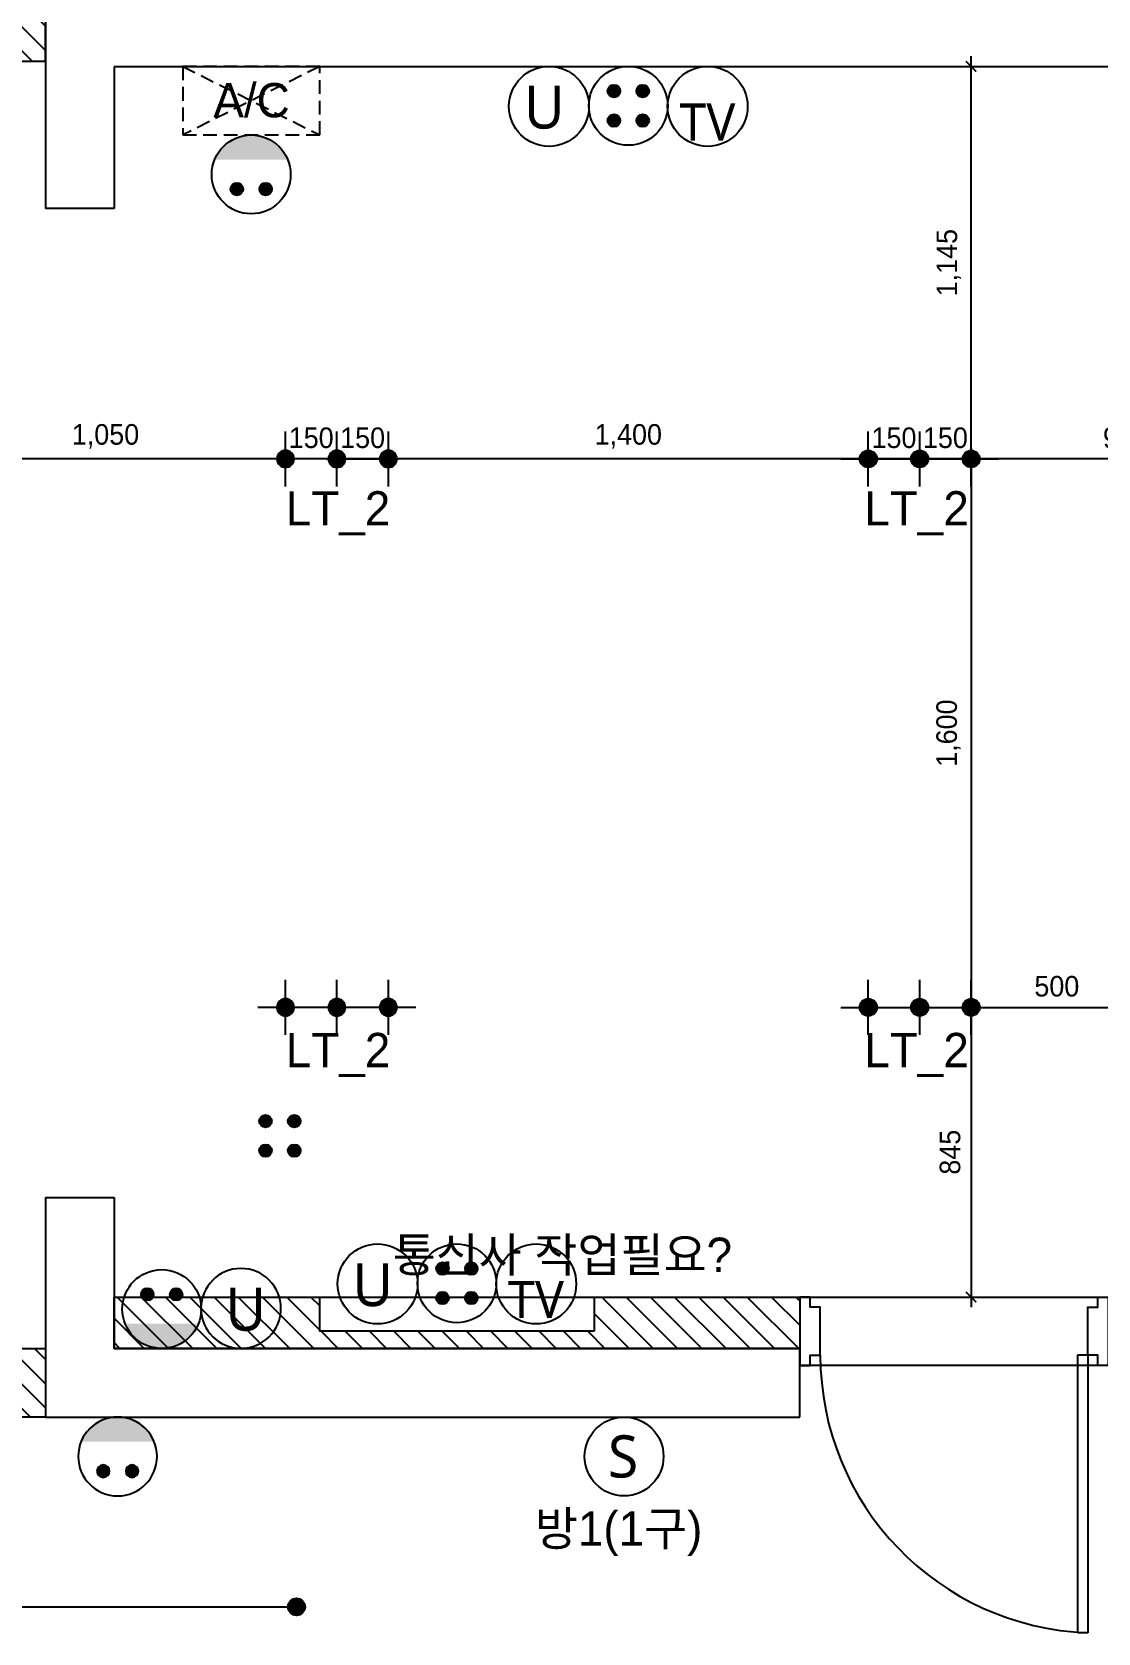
# Model space of a CAD drawing. Header units: inches. Extents: x 47110 to 276445, y 19043 to 183074.
# Drawn here: x 74729 to 77839, y 23379 to 28049 of the extents above; entities that cross this region are included whole.
import ezdxf
from ezdxf.enums import TextEntityAlignment as Align

# ---------------------------------------------------------------- set-up
doc = ezdxf.new("R2010")
doc.units = ezdxf.units.IN
doc.header["$LTSCALE"] = 50
doc.header["$MEASUREMENT"] = 0
doc.header["$PDSIZE"] = 700.071425
doc.linetypes.add('DH-HID2', pattern=[1.2, 0.8, -0.4])
doc.linetypes.add('HID', pattern=[2.5, 1.5, -1])
for name, color, linetype in [('0-ELC TEXT', 7, 'Continuous'), ('07-DIM WAL', 5, 'Continuous'), ('3.기호.계단선', 30, 'Continuous'), ('FU-FURM', 251, 'DH-HID2'), ('RC-LIGHT', 7, 'Continuous'), ('WAL NEW', 3, 'Continuous'), ('도면층2', 2, 'Continuous'), ('도면층4', 4, 'Continuous'), ('도면층5', 5, 'Continuous'), ('설비', 140, 'Continuous')]:
    doc.layers.add(name, color=color, linetype=linetype)
doc.styles.add('HY 울릉도 L', font='H2GTRM.TTF')
doc.styles.get("Standard").update_dxf_attribs({"font": 'txt.shx', "bigfont": 'whgtxt.shx'})
doc.styles.add('코레일둥고', font='')
doc.styles.get('코레일둥고').set_extended_font_data('THE정고딕110')
doc.dimstyles.new('30', dxfattribs={"dimscale": 30, "dimtxt": 2, "dimasz": 1, "dimexe": 1, "dimexo": 1, "dimgap": 1, "dimtad": 1, "dimdec": 0, "dimrnd": 0.05, "dimdsep": 46, "dimlunit": 6, "dimtxsty": 'HY 울릉도 L', "dimblk": 'ARCHTICK', "dimcen": 2.5, "dimdle": 1, "dimclrd": 133, "dimclre": 133, "dimclrt": 30, "dimadec": 0, "dimazin": 0, "dimtfac": 1, "dimtdec": 0, "dimtix": 1, "dimtmove": 2, "dimatfit": 3, "dimldrblk": 'ARCHTICK', "dimfxl": 1, "dimlwd": -1, "dimlwe": -1, "dimarcsym": 0})

# ---------------------------------------------------------------- blocks, each defined once
blk = doc.blocks.new('fffsere')
at = {"layer": '도면층2'}
for p, q in [((53146.1, 28573.7), (53146.1, 27533.7)), ((53346.1, 27948.7), (53346.1, 27533.7)), ((53346.1, 27948.7), (56876.1, 27948.7)), ((53346.1, 27533.7), (53146.1, 27533.7)), ((53146.1, 24648.7), (53146.1, 24008.7)), ((53146.1, 24648.7), (53346.1, 24648.7)), ((53146.1, 24648.7), (53346.1, 24648.7)), ((53346.1, 24648.7), (53346.1, 24208.7)), ((53346.1, 24208.7), (55346.1, 24208.7)), ((55346.1, 24008.7), (55346.1, 24208.7)), ((53146.1, 24008.7), (55346.1, 24008.7))]:
    blk.add_line(p, q, dxfattribs=at)
at = {"layer": '도면층4'}
blk.add_line((55346.1, 24008.7), (55346.1, 24208.7), dxfattribs=at)
blk = doc.blocks.new('FFFF')
at = {"layer": 'WAL NEW'}
h = blk.add_hatch(dxfattribs=at)
h.set_pattern_fill('_USER', color=256, scale=50, angle=-45, pattern_type=0)
h.set_pattern_definition([(315, (21093, 0), (35.35534, 35.35534), [])])
h.paths.add_polyline_path([(82266.1, 27098.7), (82466.1, 27098.7), (82466.1, 26348.7), (82266.1, 26348.7)])
h.paths.add_polyline_path([(73646.1, 24008.7), (73646.1, 24208.7), (74646.1, 24208.7), (74646.1, 24008.7)])
h.paths.add_polyline_path([(74466.1, 28163.7), (74646.1, 28163.7), (74646.1, 27963.7), (74466.1, 27963.7)])
h = blk.add_hatch(dxfattribs=at)
h.set_pattern_fill('_USER', color=256, scale=50, angle=-45, pattern_type=0)
h.set_pattern_definition([(315, (26645.53, 0), (35.35534, 35.35534), [])])
h.paths.add_polyline_path([(76846.1, 24208.7), (74846.1, 24208.7), (74846.1, 24358.7), (76846.1, 24358.7)])
h.paths.add_polyline_path([(76246.1, 24258.7), (75446.1, 24258.7), (75446.1, 24358.7), (76246.1, 24358.7)], flags=16)
at = {"layer": 'FU-FURM'}
for p, q in [((75446.1, 27948.7), (75046.1, 27748.7)), ((75046.1, 27948.7), (75446.1, 27748.7))]:
    blk.add_line(p, q, dxfattribs=at)
blk.add_lwpolyline([(75046.1, 27748.7), (75446.1, 27748.7), (75446.1, 27948.7), (75046.1, 27948.7)], close=True, dxfattribs=at)
at = {"layer": 'WAL NEW'}
for points in [[(74466.1, 27963.7), (74646.1, 27963.7), (74646.1, 28163.7), (74466.1, 28163.7)], [(76846.1, 24208.7), (74846.1, 24208.7), (74846.1, 24358.7), (76846.1, 24358.7)], [(76246.1, 24258.7), (75446.1, 24258.7), (75446.1, 24358.7), (76246.1, 24358.7)], [(74646.1, 24008.7), (73646.1, 24008.7), (73646.1, 24208.7), (74646.1, 24208.7)]]:
    blk.add_lwpolyline(points, close=True, dxfattribs=at)
at = {"layer": '도면층4'}
for p, q in [((76846.1, 24358.7), (77746.1, 24358.7)), ((77746.1, 24158.7), (76846.1, 24158.7)), ((77656.1, 24188.7), (77656.1, 23379.2)), ((77686.1, 24188.7), (77656.1, 24188.7)), ((77686.1, 24188.7), (77686.1, 23378.7)), ((77686.1, 23378.7), (77656.1, 23378.7))]:
    blk.add_line(p, q, dxfattribs=at)
for points in [[(76846.1, 24158.7), (76876.1, 24158.7), (76876.1, 24188.7), (76906.1, 24188.7), (76906.1, 24328.7), (76876.1, 24328.7), (76876.1, 24358.7), (76846.1, 24358.7), (76846.1, 24158.7)], [(77746.1, 24158.7), (77716.1, 24158.7), (77716.1, 24188.7), (77686.1, 24188.7), (77686.1, 24328.7), (77716.1, 24328.7), (77716.1, 24358.7), (77746.1, 24358.7), (77746.1, 24158.7)]]:
    blk.add_lwpolyline(points, dxfattribs=at)
at = {"layer": '도면층5'}
blk.add_arc((77716.1, 24188.7), 810, 180, 267.8774, dxfattribs=at)
blk.add_blockref('fffsere', (21500, 0))
at = {"layer": '0-ELC TEXT', "color": 10, "style": '코레일둥고'}
blk.add_text('A/C', height=100, dxfattribs=at).set_placement((75135.6, 27800.1))
blk = doc.blocks.new('1')
at = {"linetype": 'Continuous'}
h = blk.add_hatch(color=4, dxfattribs=at)
h.dxf.hatch_style = 1
edge = h.paths.add_edge_path()
edge.add_arc((11539653.5, -14273503.8), 37.5, 0, 360)
at = {"color": 1, "linetype": 'Continuous'}
for p, q in [((11539653.5, -14273637.1), (11539653.5, -14273370.5)), ((11539520.2, -14273503.8), (11539786.8, -14273503.8))]:
    blk.add_line(p, q, dxfattribs=at)
at = {"color": 4, "linetype": 'Continuous'}
for radius in [41.5, 37.5]:
    blk.add_circle((11539653.5, -14273503.8), radius, dxfattribs=at)
blk = doc.blocks.new('_ArchTick')
at = {"color": 0, "linetype": 'ByBlock', "const_width": 0.15}
blk.add_lwpolyline([(-0.5, -0.5), (0.5, 0.5)], dxfattribs=at)
blk = doc.blocks.new('*D250')
at = {"layer": '07-DIM WAL', "color": 133, "transparency": 16777216}
for p, q in [((77468.8, 26833.7), (77468.8, 26833.7)), ((78368.8, 26833.7), (78368.8, 26833.7)), ((78398.8, 26803.7), (77438.8, 26803.7))]:
    blk.add_line(p, q, dxfattribs=at)
at = {"layer": 'Defpoints', "color": 0, "transparency": 16777216}
for p in [(77468.8, 26803.7), (77468.8, 26803.7), (78368.8, 26803.7)]:
    blk.add_point(p, dxfattribs=at)
at = {"layer": '07-DIM WAL', "color": 133, "transparency": 16777216, "xscale": 30, "yscale": 30, "zscale": 30, "rotation": 180}
blk.add_blockref('_ArchTick', (77468.8, 26803.7), dxfattribs=at)
at = {"layer": '07-DIM WAL', "color": 133, "transparency": 16777216, "xscale": 30, "yscale": 30, "zscale": 30}
blk.add_blockref('_ArchTick', (78368.8, 26803.7), dxfattribs=at)
at = {"layer": '07-DIM WAL', "color": 30, "transparency": 16777216, "insert": (77918.8, 26865), "char_height": 60, "attachment_point": 5, "style": 'HY 울릉도 L'}
blk.add_mtext('900', dxfattribs=at)
blk = doc.blocks.new('*D251')
at = {"layer": '07-DIM WAL', "color": 133, "transparency": 16777216}
for p, q in [((77498.8, 26803.7), (77288.8, 26803.7)), ((77318.8, 26773.7), (77318.8, 26773.7)), ((77468.8, 26773.7), (77468.8, 26773.7))]:
    blk.add_line(p, q, dxfattribs=at)
at = {"layer": 'Defpoints', "color": 0, "transparency": 16777216}
for p in [(77318.8, 26803.7), (77318.8, 26803.7), (77468.8, 26803.7)]:
    blk.add_point(p, dxfattribs=at)
at = {"layer": '07-DIM WAL', "color": 133, "transparency": 16777216, "xscale": 30, "yscale": 30, "zscale": 30}
blk.add_blockref('_ArchTick', (77318.8, 26803.7), dxfattribs=at)
at = {"layer": '07-DIM WAL', "color": 133, "transparency": 16777216, "xscale": 30, "yscale": 30, "zscale": 30, "rotation": 180}
blk.add_blockref('_ArchTick', (77468.8, 26803.7), dxfattribs=at)
at = {"layer": '07-DIM WAL', "color": 30, "transparency": 16777216, "insert": (77393.8, 26865), "char_height": 60, "attachment_point": 5, "style": 'HY 울릉도 L'}
blk.add_mtext('150', dxfattribs=at)
blk = doc.blocks.new('*D252')
at = {"layer": '07-DIM WAL', "color": 133, "transparency": 16777216}
for p, q in [((77348.8, 26803.7), (77138.8, 26803.7)), ((77168.8, 26773.7), (77168.8, 26773.7)), ((77318.8, 26773.7), (77318.8, 26773.7))]:
    blk.add_line(p, q, dxfattribs=at)
at = {"layer": 'Defpoints', "color": 0, "transparency": 16777216}
for p in [(77168.8, 26803.7), (77168.8, 26803.7), (77318.8, 26803.7)]:
    blk.add_point(p, dxfattribs=at)
at = {"layer": '07-DIM WAL', "color": 133, "transparency": 16777216, "xscale": 30, "yscale": 30, "zscale": 30}
blk.add_blockref('_ArchTick', (77168.8, 26803.7), dxfattribs=at)
at = {"layer": '07-DIM WAL', "color": 133, "transparency": 16777216, "xscale": 30, "yscale": 30, "zscale": 30, "rotation": 180}
blk.add_blockref('_ArchTick', (77318.8, 26803.7), dxfattribs=at)
at = {"layer": '07-DIM WAL', "color": 30, "transparency": 16777216, "insert": (77243.8, 26865), "char_height": 60, "attachment_point": 5, "style": 'HY 울릉도 L'}
blk.add_mtext('150', dxfattribs=at)
blk = doc.blocks.new('*D254')
at = {"layer": '07-DIM WAL', "color": 133, "transparency": 16777216}
for p, q in [((77468.8, 26773.7), (77468.8, 27978.7)), ((77438.8, 27948.7), (77438.8, 27948.7)), ((77438.8, 26803.7), (77438.8, 26803.7))]:
    blk.add_line(p, q, dxfattribs=at)
at = {"layer": 'Defpoints', "color": 0, "transparency": 16777216}
for p in [(77468.8, 27948.7), (77468.8, 27948.7), (77468.8, 26803.7)]:
    blk.add_point(p, dxfattribs=at)
at = {"layer": '07-DIM WAL', "color": 133, "transparency": 16777216, "xscale": 30, "yscale": 30, "zscale": 30}
for p, rotation in [((77468.8, 27948.7), 90), ((77468.8, 26803.7), 270)]:
    blk.add_blockref('_ArchTick', p, dxfattribs=dict(at, rotation=rotation))
at = {"layer": '07-DIM WAL', "color": 30, "transparency": 16777216, "insert": (77403.5, 27376.2), "char_height": 60, "attachment_point": 5, "rotation": 90, "style": 'HY 울릉도 L'}
blk.add_mtext('1,145', dxfattribs=at)
blk = doc.blocks.new('*D255')
at = {"layer": '07-DIM WAL', "color": 133, "transparency": 16777216}
for p, q in [((77468.8, 26833.7), (77468.8, 25173.7)), ((77498.8, 26803.7), (77498.8, 26803.7)), ((77498.8, 25203.7), (77498.8, 25203.7))]:
    blk.add_line(p, q, dxfattribs=at)
at = {"layer": 'Defpoints', "color": 0, "transparency": 16777216}
for p in [(77468.8, 26803.7), (77468.8, 25203.7), (77468.8, 25203.7)]:
    blk.add_point(p, dxfattribs=at)
at = {"layer": '07-DIM WAL', "color": 133, "transparency": 16777216, "xscale": 30, "yscale": 30, "zscale": 30}
for p, rotation in [((77468.8, 26803.7), 90), ((77468.8, 25203.7), 270)]:
    blk.add_blockref('_ArchTick', p, dxfattribs=dict(at, rotation=rotation))
at = {"layer": '07-DIM WAL', "color": 30, "transparency": 16777216, "insert": (77402.9, 26003.7), "char_height": 60, "attachment_point": 5, "rotation": 90, "style": 'HY 울릉도 L'}
blk.add_mtext('1,600', dxfattribs=at)
blk = doc.blocks.new('*D256')
at = {"layer": '07-DIM WAL', "color": 133, "transparency": 16777216}
for p, q in [((77968.8, 25221.1), (77968.8, 25233.7)), ((77438.8, 25203.7), (77998.8, 25203.7)), ((77468.8, 25173.7), (77468.8, 25173.7))]:
    blk.add_line(p, q, dxfattribs=at)
at = {"layer": 'Defpoints', "color": 0, "transparency": 16777216}
for p in [(77468.8, 25203.7), (77968.8, 25203.7), (77968.8, 25191.1)]:
    blk.add_point(p, dxfattribs=at)
at = {"layer": '07-DIM WAL', "color": 133, "transparency": 16777216, "xscale": 30, "yscale": 30, "zscale": 30, "rotation": 180}
blk.add_blockref('_ArchTick', (77468.8, 25203.7), dxfattribs=at)
at = {"layer": '07-DIM WAL', "color": 133, "transparency": 16777216, "xscale": 30, "yscale": 30, "zscale": 30}
blk.add_blockref('_ArchTick', (77968.8, 25203.7), dxfattribs=at)
at = {"layer": '07-DIM WAL', "color": 30, "transparency": 16777216, "insert": (77718.8, 25265), "char_height": 60, "attachment_point": 5, "style": 'HY 울릉도 L'}
blk.add_mtext('500', dxfattribs=at)
blk = doc.blocks.new('*D257')
at = {"layer": '07-DIM WAL', "color": 133, "transparency": 16777216}
for p, q in [((77468.8, 25233.7), (77468.8, 24328.7)), ((77438.8, 25203.7), (77438.8, 25203.7)), ((77438.8, 24358.7), (77438.8, 24358.7))]:
    blk.add_line(p, q, dxfattribs=at)
at = {"layer": 'Defpoints', "color": 0, "transparency": 16777216}
for p in [(77468.8, 25203.7), (77468.8, 24358.7), (77468.8, 24358.7)]:
    blk.add_point(p, dxfattribs=at)
at = {"layer": '07-DIM WAL', "color": 133, "transparency": 16777216, "xscale": 30, "yscale": 30, "zscale": 30}
for p, rotation in [((77468.8, 25203.7), 90), ((77468.8, 24358.7), 270)]:
    blk.add_blockref('_ArchTick', p, dxfattribs=dict(at, rotation=rotation))
at = {"layer": '07-DIM WAL', "color": 30, "transparency": 16777216, "insert": (77407.5, 24781.2), "char_height": 60, "attachment_point": 5, "rotation": 90, "style": 'HY 울릉도 L'}
blk.add_mtext('845', dxfattribs=at)
blk = doc.blocks.new('*D258')
at = {"layer": '07-DIM WAL', "color": 133, "transparency": 16777216}
for p, q in [((77198.8, 26803.7), (75738.8, 26803.7)), ((75768.8, 26773.7), (75768.8, 26773.7)), ((77168.8, 26773.7), (77168.8, 26773.7))]:
    blk.add_line(p, q, dxfattribs=at)
at = {"layer": 'Defpoints', "color": 0, "transparency": 16777216}
for p in [(75768.8, 26803.7), (75768.8, 26803.7), (77168.8, 26803.7)]:
    blk.add_point(p, dxfattribs=at)
at = {"layer": '07-DIM WAL', "color": 133, "transparency": 16777216, "xscale": 30, "yscale": 30, "zscale": 30, "rotation": 180}
blk.add_blockref('_ArchTick', (75768.8, 26803.7), dxfattribs=at)
at = {"layer": '07-DIM WAL', "color": 133, "transparency": 16777216, "xscale": 30, "yscale": 30, "zscale": 30}
blk.add_blockref('_ArchTick', (77168.8, 26803.7), dxfattribs=at)
at = {"layer": '07-DIM WAL', "color": 30, "transparency": 16777216, "insert": (76468.8, 26869.6), "char_height": 60, "attachment_point": 5, "style": 'HY 울릉도 L'}
blk.add_mtext('1,400', dxfattribs=at)
blk = doc.blocks.new('*D259')
at = {"layer": '07-DIM WAL', "color": 133, "transparency": 16777216}
for p, q in [((75498.8, 26803.7), (74388.8, 26803.7)), ((74418.8, 26773.7), (74418.8, 26773.7)), ((75468.8, 26773.7), (75468.8, 26773.7))]:
    blk.add_line(p, q, dxfattribs=at)
at = {"layer": 'Defpoints', "color": 0, "transparency": 16777216}
for p in [(74418.8, 26803.7), (74418.8, 26803.7), (75468.8, 26803.7)]:
    blk.add_point(p, dxfattribs=at)
at = {"layer": '07-DIM WAL', "color": 133, "transparency": 16777216, "xscale": 30, "yscale": 30, "zscale": 30, "rotation": 180}
blk.add_blockref('_ArchTick', (74418.8, 26803.7), dxfattribs=at)
at = {"layer": '07-DIM WAL', "color": 133, "transparency": 16777216, "xscale": 30, "yscale": 30, "zscale": 30}
blk.add_blockref('_ArchTick', (75468.8, 26803.7), dxfattribs=at)
at = {"layer": '07-DIM WAL', "color": 30, "transparency": 16777216, "insert": (74943.8, 26869.6), "char_height": 60, "attachment_point": 5, "style": 'HY 울릉도 L'}
blk.add_mtext('1,050', dxfattribs=at)
blk = doc.blocks.new('*D261')
at = {"layer": '07-DIM WAL', "color": 133, "transparency": 16777216}
for p, q in [((75468.8, 26833.7), (75468.8, 26833.7)), ((75648.8, 26803.7), (75438.8, 26803.7)), ((75618.8, 26773.7), (75618.8, 26773.7))]:
    blk.add_line(p, q, dxfattribs=at)
at = {"layer": 'Defpoints', "color": 0, "transparency": 16777216}
for p in [(75468.8, 26803.7), (75468.8, 26803.7), (75618.8, 26803.7)]:
    blk.add_point(p, dxfattribs=at)
at = {"layer": '07-DIM WAL', "color": 133, "transparency": 16777216, "xscale": 30, "yscale": 30, "zscale": 30}
blk.add_blockref('_ArchTick', (75468.8, 26803.7), dxfattribs=at)
at = {"layer": '07-DIM WAL', "color": 133, "transparency": 16777216, "xscale": 30, "yscale": 30, "zscale": 30, "rotation": 180}
blk.add_blockref('_ArchTick', (75618.8, 26803.7), dxfattribs=at)
at = {"layer": '07-DIM WAL', "color": 30, "transparency": 16777216, "insert": (75543.8, 26865), "char_height": 60, "attachment_point": 5, "style": 'HY 울릉도 L'}
blk.add_mtext('150', dxfattribs=at)
blk = doc.blocks.new('*D262')
at = {"layer": '07-DIM WAL', "color": 133, "transparency": 16777216}
for p, q in [((75768.8, 26833.7), (75768.8, 26833.7)), ((75588.8, 26803.7), (75798.8, 26803.7)), ((75618.8, 26773.7), (75618.8, 26773.7))]:
    blk.add_line(p, q, dxfattribs=at)
at = {"layer": 'Defpoints', "color": 0, "transparency": 16777216}
for p in [(75618.8, 26803.7), (75768.8, 26803.7), (75768.8, 26803.7)]:
    blk.add_point(p, dxfattribs=at)
at = {"layer": '07-DIM WAL', "color": 133, "transparency": 16777216, "xscale": 30, "yscale": 30, "zscale": 30}
blk.add_blockref('_ArchTick', (75618.8, 26803.7), dxfattribs=at)
at = {"layer": '07-DIM WAL', "color": 133, "transparency": 16777216, "xscale": 30, "yscale": 30, "zscale": 30, "rotation": 180}
blk.add_blockref('_ArchTick', (75768.8, 26803.7), dxfattribs=at)
at = {"layer": '07-DIM WAL', "color": 30, "transparency": 16777216, "insert": (75693.8, 26865), "char_height": 60, "attachment_point": 5, "style": 'HY 울릉도 L'}
blk.add_mtext('150', dxfattribs=at)
blk = doc.blocks.new('utp')
at = {"layer": '설비', "color": 140}
blk.add_circle((372927.5, -86920.8), 140, dxfattribs=at)
at = {"layer": '설비', "color": 140, "insert": (372982.3, -87000.6), "char_height": 150, "width": 275.64, "attachment_point": 9}
blk.add_mtext('{\\fMalgun Gothic|b0|i0|c129|p50;U}', dxfattribs=at)
blk = doc.blocks.new('TV')
at = {"layer": '설비', "color": 140}
blk.add_circle((146226.7, 46947.4), 140, dxfattribs=at)
at = {"layer": '설비', "color": 140, "insert": (146088.1, 46827.7), "char_height": 130, "width": 275.64, "attachment_point": 7}
blk.add_mtext('\\pxsm1,qc;{\\fMalgun Gothic|b0|i0|c129|p50;TV}', dxfattribs=at)
blk = doc.blocks.new('swich')
at = {"layer": '설비', "color": 140}
blk.add_circle((372828.6, -86554.1), 84, dxfattribs=at)
at = {"layer": '설비', "color": 140, "insert": (372858.7, -86509.1), "char_height": 90, "width": 143.497, "attachment_point": 3}
blk.add_mtext('{\\fMalgun Gothic|b0|i0|c129|p50;S}', dxfattribs=at)
blk = doc.blocks.new('egoo')
at = {"layer": '설비'}
h = blk.add_hatch(color=140, dxfattribs=at)
edge = h.paths.add_edge_path()
edge.add_arc((1015645.3, 443433.7), 22.3, 0, 360)
h = blk.add_hatch(color=140, dxfattribs=at)
edge = h.paths.add_edge_path()
edge.add_arc((1015747.7, 443433.7), 22.3, 0, 360)
h = blk.add_hatch(color=140, dxfattribs=at)
edge = h.paths.add_edge_path()
edge.add_line((1015826.3, 443329.1), (1015566.6, 443329.1))
edge.add_ellipse((1015696.5, 443381.5), major_axis=(99, 99), ratio=1, start_angle=156.9578, end_angle=293.0422)
at = {"layer": '설비', "color": 140}
for centre, radius in [((1015696.5, 443381.5), 140), ((1015645.3, 443433.7), 22.3), ((1015747.7, 443433.7), 22.3)]:
    blk.add_circle(centre, radius, dxfattribs=at)

msp = doc.modelspace()

# ---------------------------------------------------------------- hatches: boundary and pattern name
at = {"layer": '0-ELC TEXT'}
h = msp.add_hatch(color=256, dxfattribs=at)
h.dxf.hatch_style = 1
edge = h.paths.add_edge_path()
edge.add_arc((75501, 23455), 25, -180, 180, ccw=False)
at = {"layer": '설비'}
h = msp.add_hatch(color=140, dxfattribs=at)
edge = h.paths.add_edge_path()
edge.add_arc((76426.8076517, 27876.623168), 18.3132637, -180, 180, ccw=False)
h = msp.add_hatch(color=140, dxfattribs=at)
edge = h.paths.add_edge_path()
edge.add_arc((76510.8720551, 27876.6231706), 18.3132637, -180, 180, ccw=False)
h = msp.add_hatch(color=140, dxfattribs=at)
edge = h.paths.add_edge_path()
edge.add_arc((76426.8076517, 27790.7274408), 18.3132637, -180, 180, ccw=False)
h = msp.add_hatch(color=140, dxfattribs=at)
edge = h.paths.add_edge_path()
edge.add_arc((76510.8720551, 27790.7274382), 18.3132637, -180, 180, ccw=False)
h = msp.add_hatch(color=140, dxfattribs=at)
edge = h.paths.add_edge_path()
edge.add_arc((75410.3725009, 24871.623168), 18.3132637, -180, 180, ccw=False)
h = msp.add_hatch(color=140, dxfattribs=at)
edge = h.paths.add_edge_path()
edge.add_arc((75494.4369043, 24871.6231706), 18.3132637, -180, 180, ccw=False)
h = msp.add_hatch(color=140, dxfattribs=at)
edge = h.paths.add_edge_path()
edge.add_arc((75410.3725009, 24785.7274408), 18.3132637, -180, 180, ccw=False)
h = msp.add_hatch(color=140, dxfattribs=at)
edge = h.paths.add_edge_path()
edge.add_arc((75494.4369043, 24785.7274382), 18.3132637, -180, 180, ccw=False)
h = msp.add_hatch(color=140, dxfattribs=at)
edge = h.paths.add_edge_path()
edge.add_arc((75926.8076517, 24441.623168), 18.3132637, -180, 180, ccw=False)
h = msp.add_hatch(color=140, dxfattribs=at)
edge = h.paths.add_edge_path()
edge.add_arc((76010.8720551, 24441.6231706), 18.3132637, -180, 180, ccw=False)
h = msp.add_hatch(color=140, dxfattribs=at)
edge = h.paths.add_edge_path()
edge.add_arc((75926.8076517, 24355.7274408), 18.3132637, -180, 180, ccw=False)
h = msp.add_hatch(color=140, dxfattribs=at)
edge = h.paths.add_edge_path()
edge.add_arc((76010.8720551, 24355.7274382), 18.3132637, -180, 180, ccw=False)

# ---------------------------------------------------------------- linework, layer by layer
at = {"layer": '0-ELC TEXT'}
msp.add_line((72637.4424741, 23455), (75501, 23455), dxfattribs=at)
msp.add_circle((75501, 23455), 25, dxfattribs=at)
at = {"layer": '설비', "color": 140}
for centre, radius in [((76468.8398547, 27833.6753044), 115), ((76426.8076517, 27876.623168), 18.3132637), ((76510.8720551, 27876.6231706), 18.3132637), ((76426.8076517, 27790.7274408), 18.3132637), ((76510.8720551, 27790.7274382), 18.3132637), ((75410.3725009, 24871.623168), 18.3132637), ((75494.4369043, 24871.6231706), 18.3132637), ((75410.3725009, 24785.7274408), 18.3132637), ((75494.4369043, 24785.7274382), 18.3132637), ((75968.8398547, 24398.6753044), 115), ((75926.8076517, 24441.623168), 18.3132637), ((76010.8720551, 24441.6231706), 18.3132637), ((75926.8076517, 24355.7274408), 18.3132637), ((76010.8720551, 24355.7274382), 18.3132637)]:
    msp.add_circle(centre, radius, dxfattribs=at)

# ---------------------------------------------------------------- block references
msp.add_blockref('FFFF', (122.7802847, 0))
at = {"layer": 'RC-LIGHT'}
for name, p, xscale, yscale, zscale in [('TV', (-45155.4577369, -11290.8136488), 0.8333333333333334, 0.8333333333333334, 0.8333333333333334), ('1', (7027067.3327792, 8625299.933958), -0.6024096385271789, 0.6024096385271789, 0.6024096385271789), ('1', (7027217.3327792, 8625299.933958), -0.6024096385271789, 0.6024096385271789, 0.6024096385271789), ('1', (7027367.3327792, 8625299.933958), -0.6024096385271789, 0.6024096385271789, 0.6024096385271789), ('1', (-6874429.6530698, 8625299.933958), 0.6024096385271789, 0.6024096385271789, 0.6024096385271789), ('1', (-6874279.6530698, 8625299.933958), 0.6024096385271789, 0.6024096385271789, 0.6024096385271789), ('1', (-6874129.6530698, 8625299.933958), 0.6024096385271789, 0.6024096385271789, 0.6024096385271789), ('1', (7027067.3327792, 8623699.933958), -0.6024096385271789, 0.6024096385271789, 0.6024096385271789), ('1', (7027217.3327792, 8623699.933958), -0.6024096385271789, 0.6024096385271789, 0.6024096385271789), ('1', (7027367.3327792, 8623699.933958), -0.6024096385271789, 0.6024096385271789, 0.6024096385271789), ('1', (-6874429.6530698, 8623699.933958), 0.6024096385271789, 0.6024096385271789, 0.6024096385271789), ('1', (-6874279.6530698, 8623699.933958), 0.6024096385271789, 0.6024096385271789, 0.6024096385271789), ('1', (-6874129.6530698, 8623699.933958), 0.6024096385271789, 0.6024096385271789, 0.6024096385271789), ('TV', (-45655.4577369, -14725.8136488), 0.8333333333333334, 0.8333333333333334, 0.8333333333333334)]:
    msp.add_blockref(name, p, dxfattribs=dict(at, xscale=xscale, yscale=yscale, zscale=zscale))
at = {"layer": 'RC-LIGHT', "color": 140, "yscale": 0.8214285869294656, "zscale": 0.8214285869294656, "rotation": 180}
for p, xscale in [((909690.9690933, 391839.8821903), 0.8214285869294656), ((-759342.9166157, 388099.8821903), -0.8214285869294656)]:
    msp.add_blockref('egoo', p, dxfattribs=dict(at, xscale=xscale))
at = {"layer": 'RC-LIGHT', "color": 140, "xscale": 0.8214285869294656, "yscale": 0.8214285869294656, "zscale": 0.8214285869294656}
msp.add_blockref('egoo', (-759214.3136975, -339882.5727639), dxfattribs=at)
at = {"layer": '설비', "color": 253, "true_color": 0x95d0ad, "yscale": 0.8333333333333334, "zscale": 0.8333333333333334}
for p, xscale in [((-234535.5432098, 100266.0315272), 0.8333333333333334), ((-235035.5432098, 96831.0315272), 0.8333333333333334), ((386111.8470972, 96759.3648561), -0.8333333333333334)]:
    msp.add_blockref('utp', p, dxfattribs=dict(at, xscale=xscale))
at = {"layer": '설비', "color": 140, "xscale": 1.369047619047649, "yscale": 1.369047619047649, "zscale": 1.369047619047649}
msp.add_blockref('swich', (-433963.6138205, 142390.3268974), dxfattribs=at)

# ---------------------------------------------------------------- texts
at = {"layer": '3.기호.계단선', "linetype": 'HID', "style": '코레일둥고'}
for p in [(75469.6853215, 26609.410393), (77157.252188, 26609.410393), (75469.6853215, 25029.1813579), (77157.252188, 25029.1813579)]:
    msp.add_text('LT_2', height=100, dxfattribs=at).set_placement(p)
at = {"layer": 'RC-LIGHT', "color": 10, "style": '코레일둥고'}
msp.add_text('통신사 작업필요?', height=100, dxfattribs=at).set_placement((75781.3969387, 24531.9903392), align=Align.TOP_LEFT)
at = {"layer": 'RC-LIGHT', "color": 140, "style": '코레일둥고'}
msp.add_text('방1(1구)', height=100, dxfattribs=at).set_placement((76196.1565977, 23733.4756977), align=Align.TOP_LEFT)

# ---------------------------------------------------------------- dimensions: what is measured, and where the dimension line sits
at = {"layer": '07-DIM WAL'}
for base, p1, p2, angle, picture, middle in [((77468.8398547, 27948.6753044), (77468.8398547, 26803.6753044), (77468.8398547, 27948.6753044), 90, '*D254', (77403.5481315, 27376.1753044)), ((74418.8398547, 26803.6753044), (75468.8398547, 26803.6753044), (74418.8398547, 26803.6753044), 180, '*D259', (74943.8398547, 26869.6183166)), ((75468.8398547, 26803.6753044), (75618.8398547, 26803.6753044), (75468.8398547, 26803.6753044), 180, '*D261', (75543.8398547, 26864.9778824)), ((75768.8398547, 26803.6753044), (75618.8398547, 26803.6753044), (75768.8398547, 26803.6753044), 180, '*D262', (75693.8398547, 26864.9778824)), ((75768.8398547, 26803.6753044), (77168.8398547, 26803.6753044), (75768.8398547, 26803.6753044), 180, '*D258', (76468.8398547, 26869.6183166)), ((77168.8398547, 26803.6753044), (77318.8398547, 26803.6753044), (77168.8398547, 26803.6753044), 180, '*D252', (77243.8398547, 26864.9778824)), ((77318.8398547, 26803.6753044), (77468.8398547, 26803.6753044), (77318.8398547, 26803.6753044), 180, '*D251', (77393.8398547, 26864.9778824)), ((77468.8398547, 26803.6753044), (78368.8398547, 26803.6753044), (77468.8398547, 26803.6753044), 180, '*D250', (77918.8398547, 26864.9778824)), ((77468.8398547, 25203.6753044), (77468.8398547, 26803.6753044), (77468.8398547, 25203.6753044), 90, '*D255', (77402.8968425, 26003.6753044)), ((77968.8398547, 25203.6753044), (77468.8398547, 25203.6753044), (77968.8398547, 25191.0502656), 180, '*D256', (77718.8398547, 25264.9778824)), ((77468.8398547, 24358.6753044), (77468.8398547, 25203.6753044), (77468.8398547, 24358.6753044), 90, '*D257', (77407.5372767, 24781.1753044))]:
    dim = msp.add_linear_dim(base=base, p1=p1, p2=p2, angle=angle, dimstyle='30', override={"dimfxl": 1.25, "dimarcsym": 2}, dxfattribs=at)
    dim.commit()
    dim.dimension.update_dxf_attribs({"geometry": picture, "text_midpoint": middle})

doc.saveas('drawing.dxf')
